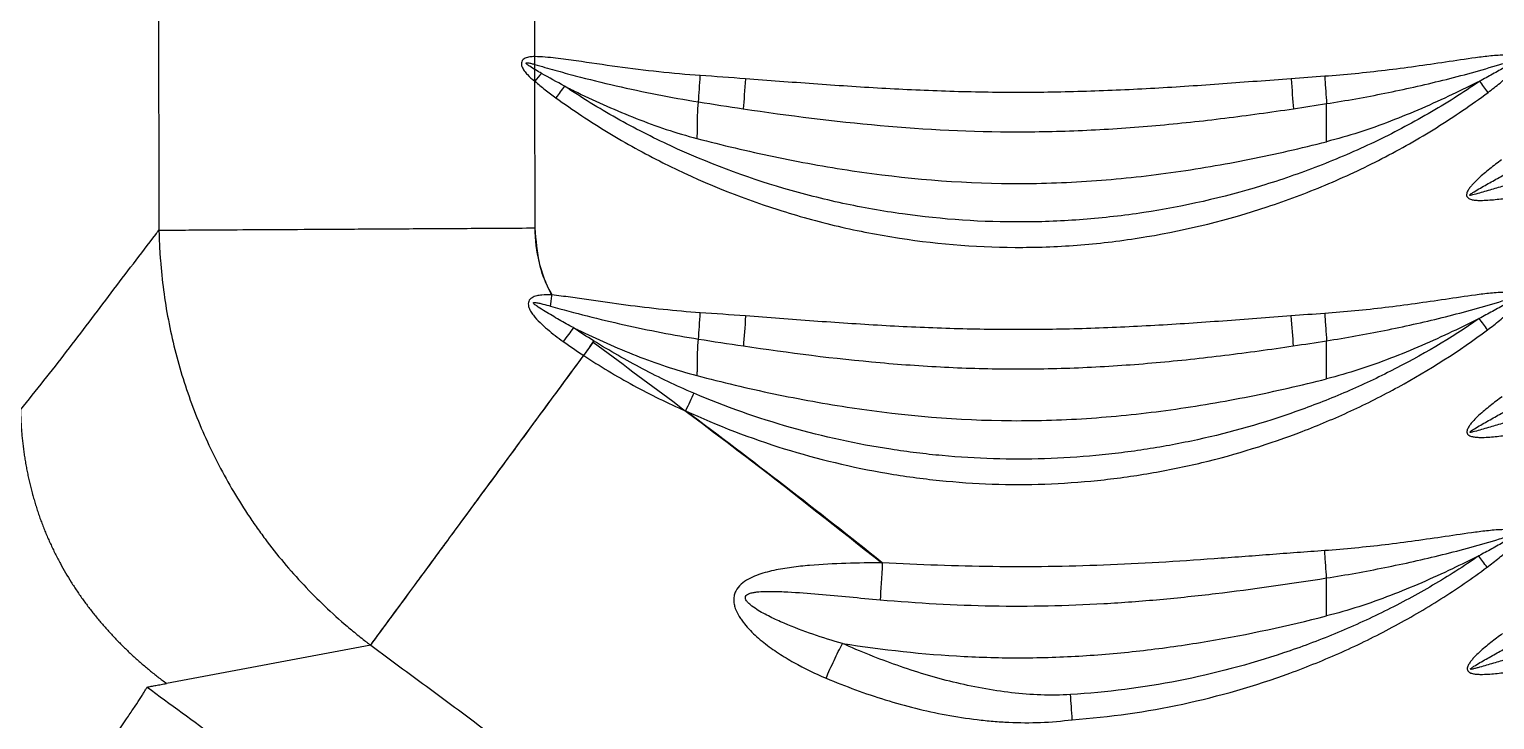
# Model space of a CAD drawing. Extents: x -2 to 78, y -19 to 124.
# Drawn here: x 20.94 to 28.67, y 32.85 to 36.49 of the extents above; entities that cross this region are included whole.
import ezdxf

# ---------------------------------------------------------------- set-up
doc = ezdxf.new("R2010")
doc.units = 0
doc.header["$MEASUREMENT"] = 0
doc.layers.add('1', color=4, linetype='Continuous')
doc.layers.add('GEOMETRY', color=2, linetype='Continuous', lineweight=25)

# ---------------------------------------------------------------- blocks, each defined once
blk = doc.blocks.new('2026 BEAM 220')
at = {"layer": 'GEOMETRY'}
for p, q in [((25.587, 36.3468), (25.5854, 37.4688)), ((23.6018, 36.7697), (23.6051, 35.432)), ((23.6018, 36.7697), (23.6051, 35.432)), ((25.5892, 35.4437), (25.5872, 36.2173)), ((24.7217, 33.2444), (23.645, 33.0428))]:
    blk.add_line(p, q, dxfattribs=at)
at = {"layer": 'GEOMETRY', "flags": 128}
for points in [[(26.6983, 36.2298), (26.6967, 36.2084), (26.6951, 36.1872), (26.6936, 36.1663), (26.692, 36.1459), (26.6905, 36.126), (26.6891, 36.107), (26.6877, 36.0888), (26.6864, 36.0717)], [(29.5759, 36.2301), (29.5775, 36.2088), (29.5791, 36.1875), (29.5807, 36.1666), (29.5822, 36.1462), (29.5837, 36.1263), (29.5852, 36.1073), (29.5865, 36.0891), (29.5878, 36.072)], [(25.6706, 35.0314), (25.6714, 35.0387), (25.6722, 35.046), (25.673, 35.0533), (25.6738, 35.0607), (25.6746, 35.0681), (25.6754, 35.0755), (25.6762, 35.0829), (25.677, 35.0904)], [(26.699, 34.9797), (26.6974, 34.9583), (26.6958, 34.9371), (26.6942, 34.9162), (26.6927, 34.8957), (26.6912, 34.8759), (26.6897, 34.8568), (26.6884, 34.8387), (26.6871, 34.8216)], [(29.5749, 34.9799), (29.5765, 34.9586), (29.5781, 34.9373), (29.5797, 34.9164), (29.5813, 34.896), (29.5828, 34.8761), (29.5842, 34.8571), (29.5856, 34.8389), (29.5869, 34.8218)], [(26.4253, 34.5725), (26.4202, 34.5615), (26.415, 34.5503), (26.4097, 34.5389), (26.4044, 34.5273), (26.3989, 34.5155), (26.3935, 34.5037), (26.388, 34.4918), (26.3825, 34.4799)], [(27.4199, 33.679), (27.4183, 33.651), (27.4168, 33.6234), (27.4153, 33.5965), (27.4138, 33.5707), (27.4124, 33.5462), (27.4112, 33.5233), (27.41, 33.5025), (27.4089, 33.4838)], [(28.4218, 32.8516), (28.4206, 32.869), (28.4194, 32.8864), (28.4182, 32.9035), (28.417, 32.9204), (28.4158, 32.937), (28.4147, 32.9532), (28.4136, 32.9688), (28.4126, 32.9839)]]:
    blk.add_lwpolyline(points, dxfattribs=at)
at = {"layer": 'GEOMETRY'}
for points, knots in [([(25.5892, 35.4437), (25.5891, 35.47), (25.5888, 35.5516), (25.5885, 35.7175), (25.588, 35.9705), (25.5874, 36.3105), (25.5867, 36.7374), (25.5859, 37.2515), (25.585, 37.8525), (25.584, 38.5405), (25.5828, 39.3156), (25.5816, 40.1777), (25.5803, 41.1268), (25.5788, 42.1629), (25.5778, 42.8827), (25.5773, 43.257)], [0, 0, 0, 0, 0.010099, 0.031336, 0.06371, 0.107221, 0.161869, 0.227655, 0.304578, 0.392639, 0.491836, 0.602171, 0.723644, 0.856253, 1, 1, 1, 1]), ([(25.587, 36.3468), (25.5784, 36.3468), (25.5698, 36.3464), (25.5527, 36.3439), (25.5441, 36.3419), (25.5324, 36.3361), (25.5288, 36.3338), (25.5225, 36.3278), (25.52, 36.3241), (25.517, 36.3159), (25.5166, 36.3115), (25.5172, 36.3028), (25.5182, 36.2986), (25.5226, 36.2863), (25.5269, 36.2789), (25.5369, 36.2648), (25.5426, 36.2582), (25.5603, 36.2394), (25.5735, 36.228), (25.5872, 36.2175)], [0, 0, 0, 0, 0.125, 0.125, 0.25, 0.25, 0.3125, 0.3125, 0.375, 0.375, 0.4375, 0.4375, 0.5, 0.5, 0.625, 0.625, 0.75, 0.75, 1, 1, 1, 1]), ([(26.46, 36.2469), (26.3139, 36.2567), (26.1683, 36.2733), (25.9507, 36.303), (25.8783, 36.3138), (25.7695, 36.3291), (25.7333, 36.3341), (25.6787, 36.3405), (25.6606, 36.3424), (25.6241, 36.3455), (25.6058, 36.3466), (25.5873, 36.3468)], [0, 0, 0, 0, 0.5, 0.5, 0.75, 0.75, 0.875, 0.875, 0.9375, 0.9375, 1, 1, 1, 1]), ([(30.6144, 36.1581), (30.6358, 36.1741), (30.657, 36.1904), (30.6879, 36.2159), (30.698, 36.2245), (30.718, 36.2423), (30.7277, 36.2515), (30.7464, 36.2705), (30.7554, 36.2804), (30.7672, 36.2967), (30.7708, 36.3023), (30.7751, 36.3113), (30.7763, 36.3145), (30.778, 36.321), (30.7785, 36.3244), (30.7778, 36.3312), (30.7767, 36.3345), (30.7728, 36.34), (30.7703, 36.3423), (30.7617, 36.3477), (30.7552, 36.3497), (30.7421, 36.3526), (30.7354, 36.3534), (30.722, 36.3545), (30.7153, 36.3547), (30.6952, 36.3549), (30.6818, 36.3543), (30.6551, 36.3526), (30.6417, 36.3514), (30.6018, 36.3474), (30.5753, 36.344), (30.4958, 36.3334), (30.4429, 36.3254), (30.3371, 36.3098), (30.2842, 36.302), (30.1782, 36.2873), (30.1252, 36.2804), (29.966, 36.2612), (29.8596, 36.2506), (29.7528, 36.2431)], [0, 0, 0, 0, 0.0625, 0.0625, 0.09375, 0.09375, 0.125, 0.125, 0.15625, 0.15625, 0.171875, 0.171875, 0.179688, 0.179688, 0.1875, 0.1875, 0.195313, 0.195313, 0.203125, 0.203125, 0.21875, 0.21875, 0.234375, 0.234375, 0.25, 0.25, 0.28125, 0.28125, 0.3125, 0.3125, 0.375, 0.375, 0.5, 0.5, 0.625, 0.625, 0.75, 0.75, 1, 1, 1, 1]), ([(29.7629, 36.0988), (29.8659, 36.1149), (29.9685, 36.1334), (30.1728, 36.1745), (30.2746, 36.1972), (30.4264, 36.2348), (30.4768, 36.2479), (30.5773, 36.2757), (30.6273, 36.2903), (30.6897, 36.309), (30.7022, 36.3128), (30.7209, 36.3184), (30.7272, 36.3203), (30.7397, 36.3239), (30.746, 36.3257), (30.7539, 36.3275), (30.7555, 36.3278), (30.7579, 36.3282), (30.7587, 36.3283), (30.7599, 36.3283), (30.7603, 36.3283), (30.7612, 36.3283), (30.7616, 36.3282), (30.7622, 36.3277), (30.7622, 36.3272), (30.7618, 36.3265), (30.7615, 36.3262), (30.7607, 36.3253), (30.7601, 36.3247), (30.7582, 36.3232), (30.7569, 36.3223), (30.7503, 36.3176), (30.7448, 36.3143), (30.7282, 36.3044), (30.717, 36.298), (30.6834, 36.279), (30.6609, 36.2665), (30.6157, 36.2417), (30.5931, 36.2294), (30.5704, 36.2171)], [0, 0, 0, 0, 0.25, 0.25, 0.5, 0.5, 0.625, 0.625, 0.75, 0.75, 0.78125, 0.78125, 0.796875, 0.796875, 0.8125, 0.8125, 0.816406, 0.816406, 0.818359, 0.818359, 0.819336, 0.819336, 0.820313, 0.820313, 0.821289, 0.821289, 0.822266, 0.822266, 0.824219, 0.824219, 0.828125, 0.828125, 0.84375, 0.84375, 0.875, 0.875, 0.9375, 0.9375, 1, 1, 1, 1]), ([(25.623, 36.2583), (25.6124, 36.2643), (25.6019, 36.2704), (25.5809, 36.2829), (25.5705, 36.2892), (25.5553, 36.2994), (25.5503, 36.3029), (25.5445, 36.308), (25.5434, 36.309), (25.542, 36.3108), (25.5415, 36.3114), (25.5411, 36.3125), (25.541, 36.3129), (25.5413, 36.3137), (25.5415, 36.314), (25.5426, 36.3146), (25.5434, 36.3147), (25.5449, 36.3148), (25.5457, 36.3148), (25.548, 36.3147), (25.5495, 36.3145), (25.5572, 36.3133), (25.5632, 36.3119), (25.5752, 36.3088), (25.5811, 36.3072), (25.5871, 36.3055)], [0, 0, 0, 0, 0.25, 0.25, 0.5, 0.5, 0.625, 0.625, 0.65625, 0.65625, 0.671875, 0.671875, 0.679687, 0.679687, 0.6875, 0.6875, 0.703125, 0.703125, 0.71875, 0.71875, 0.75, 0.75, 0.875, 0.875, 1, 1, 1, 1]), ([(25.5871, 36.3055), (25.6226, 36.2952), (25.658, 36.2849), (25.7292, 36.2651), (25.7649, 36.2554), (25.872, 36.2273), (25.9438, 36.2097), (26.1599, 36.1601), (26.3049, 36.1314), (26.4507, 36.1081)], [0, 0, 0, 0, 0.125, 0.125, 0.25, 0.25, 0.5, 0.5, 1, 1, 1, 1]), ([(26.4507, 36.1081), (26.4521, 36.1285), (26.4536, 36.1509), (26.4567, 36.1979), (26.4583, 36.2224), (26.46, 36.247)], [0, 0, 0, 0, 0.5, 0.5, 1, 1, 1, 1]), ([(25.5876, 36.2172), (25.6053, 36.2016), (25.6236, 36.1867), (25.6607, 36.1576), (25.6796, 36.1435), (25.6987, 36.1296)], [0, 0, 0, 0, 0.5, 0.5, 1, 1, 1, 1]), ([(25.744, 36.1911), (25.7671, 36.1796), (25.8914, 36.1188), (26.1203, 36.0157), (26.3336, 35.9437), (26.4422, 35.9153)], [0.442599, 0.442599, 0.442599, 0.442599, 0.5, 0.75, 1, 1, 1, 1]), ([(30.5705, 36.2171), (30.4822, 36.1561), (30.3915, 36.0989), (30.2062, 35.9921), (30.1115, 35.9424), (29.9666, 35.8733), (29.9177, 35.8511), (29.8193, 35.8087), (29.7699, 35.7885), (29.6209, 35.7308), (29.5205, 35.6962), (29.2162, 35.6035), (29.0094, 35.5566), (28.7458, 35.5167), (28.6928, 35.5097), (28.5864, 35.4975), (28.533, 35.4924), (28.3734, 35.48), (28.2671, 35.4756), (27.9488, 35.4739), (27.7374, 35.488), (27.474, 35.5248), (27.4213, 35.5332), (27.3162, 35.5518), (27.2635, 35.5621), (27.1065, 35.5959), (27.0031, 35.6222), (26.6967, 35.712), (26.4977, 35.7865), (26.2557, 35.8987), (26.2076, 35.9221), (26.1122, 35.9708), (26.0649, 35.9962), (25.9248, 36.0748), (25.8335, 36.1309), (25.7445, 36.1908)], [0, 0, 0, 0, 0.0625, 0.0625, 0.125, 0.125, 0.15625, 0.15625, 0.1875, 0.1875, 0.25, 0.25, 0.375, 0.375, 0.40625, 0.40625, 0.4375, 0.4375, 0.5, 0.5, 0.625, 0.625, 0.65625, 0.65625, 0.6875, 0.6875, 0.75, 0.75, 0.875, 0.875, 0.90625, 0.90625, 0.9375, 0.9375, 1, 1, 1, 1]), ([(29.5759, 36.2301), (29.456, 36.2211), (29.3362, 36.2117), (29.0964, 36.1943), (28.9765, 36.1862), (28.7366, 36.1726), (28.6165, 36.1671), (28.3762, 36.1596), (28.2561, 36.1576), (28.016, 36.1576), (27.896, 36.1596), (27.6563, 36.167), (27.5364, 36.1725), (27.2969, 36.1861), (27.1771, 36.1942), (26.9377, 36.2115), (26.818, 36.2208), (26.6983, 36.2298)], [0, 0, 0, 0, 0.125, 0.125, 0.25, 0.25, 0.375, 0.375, 0.5, 0.5, 0.625, 0.625, 0.75, 0.75, 0.875, 0.875, 1, 1, 1, 1]), ([(29.7528, 36.2431), (29.7546, 36.2175), (29.7564, 36.1918), (29.7598, 36.143), (29.7615, 36.1198), (29.7629, 36.0989)], [0, 0, 0, 0, 0.5, 0.5, 1, 1, 1, 1]), ([(30.5705, 36.217), (30.5225, 36.1933), (30.368, 36.1181), (30.1023, 36.001), (29.8773, 35.9272), (29.7629, 35.8982)], [0.3869638, 0.3869638, 0.3869638, 0.3869638, 0.5, 0.75, 1, 1, 1, 1]), ([(25.6987, 36.1297), (25.788, 36.0649), (25.8798, 36.004), (26.0211, 35.9184), (26.0689, 35.8907), (26.1654, 35.8374), (26.214, 35.8119), (26.4591, 35.689), (26.6614, 35.6068), (26.9739, 35.507), (27.0796, 35.4777), (27.2405, 35.4399), (27.2944, 35.4283), (27.4021, 35.4074), (27.4561, 35.398), (27.726, 35.3564), (27.9429, 35.3401), (28.2695, 35.3419), (28.3786, 35.347), (28.5426, 35.3611), (28.5974, 35.3669), (28.7068, 35.3808), (28.7611, 35.3887), (29.0315, 35.4338), (29.2429, 35.4863), (29.553, 35.589), (29.6552, 35.6273), (29.8067, 35.6909), (29.8568, 35.7131), (29.9566, 35.7597), (30.0062, 35.784), (30.1529, 35.8598), (30.2485, 35.9141), (30.435, 36.0302), (30.5259, 36.0921), (30.6144, 36.1581)], [0, 0, 0, 0, 0.0625, 0.0625, 0.09375, 0.09375, 0.125, 0.125, 0.25, 0.25, 0.3125, 0.3125, 0.34375, 0.34375, 0.375, 0.375, 0.5, 0.5, 0.5625, 0.5625, 0.59375, 0.59375, 0.625, 0.625, 0.75, 0.75, 0.8125, 0.8125, 0.84375, 0.84375, 0.875, 0.875, 0.9375, 0.9375, 1, 1, 1, 1]), ([(26.4422, 35.9153), (26.4432, 35.9212), (26.4443, 35.9335), (26.4452, 35.959), (26.4452, 35.9917), (26.4455, 36.031), (26.4468, 36.0689), (26.4487, 36.094), (26.4504, 36.1065), (26.4507, 36.1081)], [0, 0, 0, 0, 0.0625, 0.125, 0.25, 0.375, 0.5, 0.625, 0.643332, 0.643332, 0.643332, 0.643332]), ([(29.7629, 35.8982), (29.7629, 35.9213), (29.7629, 35.9587), (29.7628, 36.0088), (29.7629, 36.0454), (29.763, 36.0754), (29.763, 36.0926), (29.7629, 36.0989)], [0, 0, 0, 0, 0.25, 0.375, 0.5, 0.625, 0.7021323, 0.7021323, 0.7021323, 0.7021323]), ([(26.6864, 36.0717), (26.9266, 36.036), (27.167, 36.0053), (27.6493, 35.9626), (27.8912, 35.9505), (28.2553, 35.9504), (28.3769, 35.9533), (28.6205, 35.9647), (28.742, 35.9731), (28.9844, 35.9946), (29.1054, 36.0076), (29.3469, 36.0374), (29.4675, 36.0541), (29.5878, 36.072)], [0, 0, 0, 0, 0.25, 0.25, 0.5, 0.5, 0.625, 0.625, 0.75, 0.75, 0.875, 0.875, 1, 1, 1, 1]), ([(26.4422, 35.9153), (26.5759, 35.8804), (26.7108, 35.8483), (26.9154, 35.8055), (26.9839, 35.7921), (27.1217, 35.7673), (27.1911, 35.7558), (27.5385, 35.704), (27.8188, 35.6798), (28.1711, 35.6774), (28.2416, 35.6783), (28.3822, 35.6829), (28.4524, 35.6866), (28.6627, 35.7013), (28.8025, 35.7161), (29.0112, 35.745), (29.0807, 35.7558), (29.2191, 35.7793), (29.2879, 35.7921), (29.4932, 35.8331), (29.6287, 35.8642), (29.7629, 35.8982)], [0, 0, 0, 0, 0.125, 0.125, 0.1875, 0.1875, 0.25, 0.25, 0.5, 0.5, 0.5625, 0.5625, 0.625, 0.625, 0.75, 0.75, 0.8125, 0.8125, 0.875, 0.875, 1, 1, 1, 1]), ([(30.6854, 35.8023), (30.6644, 35.787), (30.6436, 35.7713), (30.6029, 35.7388), (30.5829, 35.7221), (30.5542, 35.6956), (30.5449, 35.6865), (30.5316, 35.6722), (30.5273, 35.6673), (30.5191, 35.6572), (30.5151, 35.6519), (30.5081, 35.6409), (30.505, 35.6351), (30.502, 35.6258), (30.5013, 35.6225), (30.5011, 35.616), (30.5016, 35.6127), (30.5043, 35.6067), (30.5064, 35.6041), (30.5114, 35.5999), (30.5143, 35.5982), (30.5233, 35.5942), (30.5296, 35.5927), (30.5424, 35.5904), (30.5489, 35.5898), (30.5618, 35.589), (30.5683, 35.5888), (30.5876, 35.5888), (30.6005, 35.5894), (30.6392, 35.592), (30.6649, 35.5947), (30.7419, 35.604), (30.7931, 35.6115), (30.8954, 35.6264), (30.9466, 35.634), (31.049, 35.6484), (31.1002, 35.6552), (31.2541, 35.6741), (31.3569, 35.6844), (31.4601, 35.6914)], [0, 0, 0, 0, 0.0625, 0.0625, 0.125, 0.125, 0.15625, 0.15625, 0.171875, 0.171875, 0.1875, 0.1875, 0.203125, 0.203125, 0.210937, 0.210937, 0.21875, 0.21875, 0.226562, 0.226562, 0.234375, 0.234375, 0.25, 0.25, 0.265625, 0.265625, 0.28125, 0.28125, 0.3125, 0.3125, 0.375, 0.375, 0.5, 0.5, 0.625, 0.625, 0.75, 0.75, 1, 1, 1, 1]), ([(31.4507, 35.8308), (31.3515, 35.8149), (31.2525, 35.7964), (31.0556, 35.7552), (30.9575, 35.7326), (30.8112, 35.6955), (30.7625, 35.6826), (30.6898, 35.6624), (30.6655, 35.6556), (30.6172, 35.6416), (30.5931, 35.6345), (30.5568, 35.624), (30.5448, 35.6204), (30.5295, 35.6168), (30.5264, 35.6161), (30.5217, 35.6154), (30.5201, 35.6151), (30.5182, 35.6154), (30.5178, 35.6155), (30.5171, 35.6159), (30.5171, 35.6164), (30.5174, 35.6175), (30.518, 35.6181), (30.5208, 35.621), (30.5234, 35.6227), (30.5285, 35.6263), (30.5311, 35.628), (30.5443, 35.6365), (30.5551, 35.6429), (30.5768, 35.6555), (30.5877, 35.6617), (30.6204, 35.6803), (30.6423, 35.6926), (30.6861, 35.717), (30.708, 35.7291), (30.7301, 35.7412)], [0, 0, 0, 0, 0.25, 0.25, 0.5, 0.5, 0.625, 0.625, 0.6875, 0.6875, 0.75, 0.75, 0.78125, 0.78125, 0.789062, 0.789062, 0.792969, 0.792969, 0.793945, 0.793945, 0.794922, 0.794922, 0.796875, 0.796875, 0.804687, 0.804687, 0.8125, 0.8125, 0.84375, 0.84375, 0.875, 0.875, 0.9375, 0.9375, 1, 1, 1, 1]), ([(22.8749, 34.4844), (22.9587, 34.5873), (23.1197, 34.7929), (23.3533, 35.1012), (23.5149, 35.3142), (23.5994, 35.4245), (23.6051, 35.432)], [0, 0, 0, 0, 0.25, 0.5, 0.75, 0.7682777, 0.7682777, 0.7682777, 0.7682777]), ([(23.6051, 35.432), (23.6202, 35.4321), (23.6461, 35.4322), (23.7186, 35.4327), (23.7653, 35.4329), (23.878, 35.4336), (23.9439, 35.434), (24.093, 35.4349), (24.1761, 35.4353), (24.3568, 35.4364), (24.4543, 35.437), (24.6607, 35.4382), (24.7695, 35.4388), (24.9948, 35.4402), (25.1113, 35.4409), (25.3483, 35.4423), (25.4687, 35.443), (25.5892, 35.4437)], [0, 0, 0, 0, 0.125, 0.125, 0.25, 0.25, 0.375, 0.375, 0.5, 0.5, 0.625, 0.625, 0.75, 0.75, 0.875, 0.875, 1, 1, 1, 1]), ([(23.6051, 35.432), (23.6202, 35.4321), (23.6461, 35.4322), (23.7186, 35.4327), (23.7653, 35.4329), (23.878, 35.4336), (23.9439, 35.434), (24.093, 35.4349), (24.1761, 35.4353), (24.3568, 35.4364), (24.4543, 35.437), (24.6607, 35.4382), (24.7695, 35.4388), (24.9948, 35.4402), (25.1113, 35.4409), (25.3483, 35.4423), (25.4687, 35.443), (25.5892, 35.4437)], [0, 0, 0, 0, 0.125, 0.125, 0.25, 0.25, 0.375, 0.375, 0.5, 0.5, 0.625, 0.625, 0.75, 0.75, 0.875, 0.875, 1, 1, 1, 1]), ([(23.6051, 35.432), (23.6052, 35.4254), (23.6054, 35.4187), (23.6057, 35.4054), (23.6063, 35.3855), (23.6082, 35.3391), (23.6107, 35.2994), (23.6167, 35.2202), (23.6222, 35.1676), (23.6431, 35.0104), (23.6631, 34.9063), (23.702, 34.7514), (23.7166, 34.6999), (23.7483, 34.5986), (23.7656, 34.5485), (23.8214, 34.4003), (23.8641, 34.3039), (23.9602, 34.116), (24.0136, 34.0245), (24.0873, 33.9133), (24.1024, 33.8912), (24.1331, 33.8476), (24.1488, 33.826), (24.1965, 33.7622), (24.2294, 33.7207), (24.3312, 33.5993), (24.4034, 33.5225), (24.5179, 33.4135), (24.5572, 33.3782), (24.6177, 33.3269), (24.6381, 33.31), (24.6691, 33.2851), (24.6847, 33.2728), (24.7005, 33.2606), (24.7111, 33.2525), (24.7164, 33.2484), (24.7217, 33.2444)], [0, 0, 0, 0, 0.007813, 0.007813, 0.015625, 0.03125, 0.0625, 0.0625, 0.125, 0.125, 0.25, 0.25, 0.3125, 0.3125, 0.375, 0.375, 0.5, 0.5, 0.625, 0.625, 0.65625, 0.65625, 0.6875, 0.6875, 0.75, 0.75, 0.875, 0.875, 0.9375, 0.9375, 0.96875, 0.96875, 0.984375, 0.992188, 0.992188, 1, 1, 1, 1]), ([(23.6051, 35.432), (23.6052, 35.4254), (23.6054, 35.4187), (23.6057, 35.4054), (23.6063, 35.3855), (23.6082, 35.3391), (23.6107, 35.2994), (23.6167, 35.2202), (23.6222, 35.1676), (23.6431, 35.0104), (23.6631, 34.9063), (23.702, 34.7514), (23.7166, 34.6999), (23.7483, 34.5986), (23.7656, 34.5485), (23.8214, 34.4003), (23.8641, 34.3039), (23.9602, 34.116), (24.0136, 34.0245), (24.0873, 33.9133), (24.1024, 33.8912), (24.1331, 33.8476), (24.1488, 33.826), (24.1965, 33.7622), (24.2294, 33.7207), (24.3312, 33.5993), (24.4034, 33.5225), (24.5179, 33.4135), (24.5572, 33.3782), (24.6177, 33.3269), (24.6381, 33.31), (24.6691, 33.2851), (24.6847, 33.2728), (24.7005, 33.2606), (24.7111, 33.2525), (24.7164, 33.2484), (24.7217, 33.2444)], [0, 0, 0, 0, 0.007813, 0.007813, 0.015625, 0.03125, 0.0625, 0.0625, 0.125, 0.125, 0.25, 0.25, 0.3125, 0.3125, 0.375, 0.375, 0.5, 0.5, 0.625, 0.625, 0.65625, 0.65625, 0.6875, 0.6875, 0.75, 0.75, 0.875, 0.875, 0.9375, 0.9375, 0.96875, 0.96875, 0.984375, 0.992188, 0.992188, 1, 1, 1, 1]), ([(25.677, 35.0904), (25.6626, 35.1173), (25.6499, 35.1449), (25.6335, 35.1876), (25.6285, 35.2021), (25.6193, 35.2313), (25.6151, 35.2462), (25.5967, 35.3211), (25.5895, 35.382), (25.5892, 35.4437)], [0, 0, 0, 0, 0.25, 0.25, 0.375, 0.375, 0.5, 0.5, 1, 1, 1, 1]), ([(25.6791, 35.0916), (25.6716, 35.1041), (25.6423, 35.1537), (25.6029, 35.2713), (25.5943, 35.379), (25.5892, 35.4437)], [0, 0, 0, 0, 0.11912, 0.470519, 1, 1, 1, 1]), ([(25.677, 35.0904), (25.6592, 35.0912), (25.6415, 35.0913), (25.615, 35.0888), (25.6061, 35.0875), (25.5932, 35.0844), (25.5889, 35.0831), (25.5806, 35.08), (25.5765, 35.0782), (25.5688, 35.0736), (25.5652, 35.0708), (25.5592, 35.0644), (25.5567, 35.0605), (25.5535, 35.0522), (25.5527, 35.0477), (25.5527, 35.0388), (25.5534, 35.0343), (25.5567, 35.0214), (25.5605, 35.0133), (25.5693, 34.9979), (25.5743, 34.9907), (25.5903, 34.9699), (25.6023, 34.957), (25.6275, 34.9324), (25.6406, 34.9206), (25.6809, 34.8866), (25.7089, 34.8655), (25.7376, 34.845)], [0, 0, 0, 0, 0.125, 0.125, 0.1875, 0.1875, 0.21875, 0.21875, 0.25, 0.25, 0.28125, 0.28125, 0.3125, 0.3125, 0.34375, 0.34375, 0.375, 0.375, 0.4375, 0.4375, 0.5, 0.5, 0.625, 0.625, 0.75, 0.75, 1, 1, 1, 1]), ([(26.46, 34.9968), (26.3288, 35.0056), (26.198, 35.0198), (26.0025, 35.0456), (25.9375, 35.0549), (25.8399, 35.069), (25.8074, 35.0737), (25.7422, 35.0826), (25.7096, 35.0869), (25.677, 35.0904)], [0, 0, 0, 0, 0.5, 0.5, 0.75, 0.75, 0.875, 0.875, 1, 1, 1, 1]), ([(30.6121, 34.9068), (30.6336, 34.9228), (30.6547, 34.9392), (30.6857, 34.9647), (30.6959, 34.9733), (30.7159, 34.9912), (30.7257, 35.0003), (30.7444, 35.0194), (30.7535, 35.0293), (30.7653, 35.0456), (30.769, 35.0512), (30.7733, 35.0603), (30.7746, 35.0634), (30.7763, 35.07), (30.7768, 35.0734), (30.7762, 35.0801), (30.7752, 35.0834), (30.7714, 35.0891), (30.7688, 35.0914), (30.7604, 35.0969), (30.7539, 35.0989), (30.7408, 35.1018), (30.7341, 35.1027), (30.7208, 35.1038), (30.7141, 35.104), (30.694, 35.1042), (30.6806, 35.1037), (30.6539, 35.102), (30.6406, 35.1008), (30.6007, 35.0968), (30.5742, 35.0935), (30.4948, 35.0829), (30.442, 35.075), (30.3363, 35.0594), (30.2835, 35.0517), (30.1777, 35.037), (30.1247, 35.0301), (29.9657, 35.011), (29.8594, 35.0005), (29.7528, 34.993)], [0, 0, 0, 0, 0.0625, 0.0625, 0.09375, 0.09375, 0.125, 0.125, 0.15625, 0.15625, 0.171875, 0.171875, 0.179687, 0.179687, 0.1875, 0.1875, 0.195312, 0.195312, 0.203125, 0.203125, 0.21875, 0.21875, 0.234375, 0.234375, 0.25, 0.25, 0.28125, 0.28125, 0.3125, 0.3125, 0.375, 0.375, 0.5, 0.5, 0.625, 0.625, 0.75, 0.75, 1, 1, 1, 1]), ([(25.7911, 34.918), (25.7659, 34.9318), (25.7409, 34.9458), (25.691, 34.9742), (25.6662, 34.9886), (25.6294, 35.0109), (25.6172, 35.0184), (25.5993, 35.0304), (25.5934, 35.0345), (25.5865, 35.0402), (25.5851, 35.0413), (25.5825, 35.0438), (25.5812, 35.0451), (25.5799, 35.0475), (25.5796, 35.0485), (25.5804, 35.0501), (25.5814, 35.0504), (25.584, 35.051), (25.5858, 35.0509), (25.5912, 35.0506), (25.5947, 35.0501), (25.6017, 35.0489), (25.6052, 35.0482), (25.6156, 35.0459), (25.6225, 35.0443), (25.6432, 35.0391), (25.657, 35.0353), (25.6706, 35.0314)], [0, 0, 0, 0, 0.25, 0.25, 0.5, 0.5, 0.625, 0.625, 0.6875, 0.6875, 0.703125, 0.703125, 0.71875, 0.71875, 0.726563, 0.726563, 0.734375, 0.734375, 0.75, 0.75, 0.78125, 0.78125, 0.8125, 0.8125, 0.875, 0.875, 1, 1, 1, 1]), ([(25.6706, 35.0314), (25.7989, 34.9951), (25.9282, 34.9625), (26.1883, 34.9045), (26.3192, 34.879), (26.4507, 34.858)], [0, 0, 0, 0, 0.5, 0.5, 1, 1, 1, 1]), ([(29.7629, 34.8488), (29.8652, 34.8648), (29.967, 34.883), (30.17, 34.9238), (30.2711, 34.9463), (30.4219, 34.9835), (30.472, 34.9965), (30.5718, 35.024), (30.6215, 35.0384), (30.6835, 35.057), (30.6959, 35.0607), (30.7207, 35.0682), (30.7331, 35.072), (30.7487, 35.076), (30.7519, 35.0767), (30.7558, 35.0774), (30.7566, 35.0775), (30.7583, 35.0776), (30.7591, 35.0777), (30.7601, 35.0773), (30.7603, 35.0772), (30.7605, 35.0769), (30.7605, 35.0766), (30.7603, 35.076), (30.7601, 35.0757), (30.7593, 35.0747), (30.7587, 35.0742), (30.7555, 35.0715), (30.7527, 35.0697), (30.7472, 35.0661), (30.7444, 35.0643), (30.7302, 35.0557), (30.7187, 35.0491), (30.6842, 35.0296), (30.661, 35.0167), (30.6146, 34.9912), (30.5913, 34.9785), (30.5681, 34.9659)], [0, 0, 0, 0, 0.25, 0.25, 0.5, 0.5, 0.625, 0.625, 0.75, 0.75, 0.78125, 0.78125, 0.8125, 0.8125, 0.820312, 0.820312, 0.822266, 0.822266, 0.824219, 0.824219, 0.824707, 0.824707, 0.825195, 0.825195, 0.826172, 0.826172, 0.828125, 0.828125, 0.835937, 0.835937, 0.84375, 0.84375, 0.875, 0.875, 0.9375, 0.9375, 1, 1, 1, 1]), ([(30.5681, 34.9659), (30.4183, 34.8625), (30.2621, 34.7704), (30.0594, 34.668), (30.0184, 34.6481), (29.9361, 34.6098), (29.8948, 34.5914), (29.77, 34.5382), (29.686, 34.5055), (29.4317, 34.4155), (29.2588, 34.3662), (28.9949, 34.3083), (28.9061, 34.2916), (28.7717, 34.2707), (28.7266, 34.2644), (28.6365, 34.2532), (28.5915, 34.2483), (28.3662, 34.2273), (28.186, 34.2217), (27.9156, 34.2298), (27.8255, 34.2353), (27.6903, 34.2476), (27.6452, 34.2525), (27.5551, 34.2635), (27.51, 34.2698), (27.286, 34.3043), (27.1097, 34.3428), (26.763, 34.4413), (26.5926, 34.5012), (26.4253, 34.5725)], [0, 0, 0, 0, 0.125, 0.125, 0.15625, 0.15625, 0.1875, 0.1875, 0.25, 0.25, 0.375, 0.375, 0.4375, 0.4375, 0.46875, 0.46875, 0.5, 0.5, 0.625, 0.625, 0.6875, 0.6875, 0.71875, 0.71875, 0.75, 0.75, 0.875, 0.875, 1, 1, 1, 1]), ([(26.4507, 34.858), (26.4521, 34.8784), (26.4536, 34.9008), (26.4567, 34.9478), (26.4583, 34.9723), (26.46, 34.9969)], [0, 0, 0, 0, 0.5, 0.5, 1, 1, 1, 1]), ([(29.5749, 34.9799), (29.4552, 34.9709), (29.3355, 34.9616), (29.0961, 34.9442), (28.9763, 34.9361), (28.7366, 34.9225), (28.6167, 34.917), (28.3767, 34.9095), (28.2566, 34.9075), (28.0165, 34.9075), (27.8965, 34.9095), (27.6566, 34.917), (27.5368, 34.9224), (27.2973, 34.936), (27.1776, 34.944), (26.9382, 34.9614), (26.8186, 34.9707), (26.699, 34.9797)], [0, 0, 0, 0, 0.125, 0.125, 0.25, 0.25, 0.375, 0.375, 0.5, 0.5, 0.625, 0.625, 0.75, 0.75, 0.875, 0.875, 1, 1, 1, 1]), ([(29.7528, 34.993), (29.7546, 34.9674), (29.7564, 34.9417), (29.7598, 34.8929), (29.7615, 34.8697), (29.7629, 34.8488)], [0, 0, 0, 0, 0.5, 0.5, 1, 1, 1, 1]), ([(30.5681, 34.9659), (30.5209, 34.9425), (30.3672, 34.8677), (30.1023, 34.751), (29.8773, 34.6772), (29.7629, 34.6482)], [0.3888405, 0.3888405, 0.3888405, 0.3888405, 0.5, 0.75, 1, 1, 1, 1]), ([(25.7914, 34.9178), (25.7988, 34.9142), (25.9074, 34.8615), (26.1203, 34.7657), (26.3336, 34.6937), (26.4422, 34.6653)], [0.4816998, 0.4816998, 0.4816998, 0.4816998, 0.5, 0.75, 1, 1, 1, 1]), ([(26.3825, 34.4799), (26.5524, 34.4014), (26.7259, 34.3349), (27.0798, 34.2252), (27.2602, 34.1819), (27.4901, 34.1427), (27.5364, 34.1356), (27.629, 34.123), (27.6753, 34.1175), (27.8142, 34.1033), (27.9068, 34.0969), (28.1845, 34.0874), (28.3697, 34.0939), (28.601, 34.1176), (28.6473, 34.1232), (28.7398, 34.1358), (28.7861, 34.1429), (28.9241, 34.1665), (29.0151, 34.1852), (29.2854, 34.25), (29.4617, 34.3047), (29.7206, 34.4041), (29.806, 34.4401), (29.9326, 34.4986), (29.9746, 34.5188), (30.058, 34.5608), (30.0995, 34.5826), (30.3045, 34.6946), (30.4619, 34.795), (30.6121, 34.9068)], [0, 0, 0, 0, 0.125, 0.125, 0.25, 0.25, 0.28125, 0.28125, 0.3125, 0.3125, 0.375, 0.375, 0.5, 0.5, 0.53125, 0.53125, 0.5625, 0.5625, 0.625, 0.625, 0.75, 0.75, 0.8125, 0.8125, 0.84375, 0.84375, 0.875, 0.875, 1, 1, 1, 1]), ([(26.4422, 34.6653), (26.4432, 34.6712), (26.4443, 34.6835), (26.4452, 34.709), (26.4452, 34.7417), (26.4455, 34.781), (26.4468, 34.8189), (26.4487, 34.844), (26.4504, 34.8565), (26.4507, 34.858)], [0, 0, 0, 0, 0.0625, 0.125, 0.25, 0.375, 0.5, 0.625, 0.6431643, 0.6431643, 0.6431643, 0.6431643]), ([(24.7217, 33.2444), (24.7315, 33.2578), (24.7476, 33.2797), (24.7919, 33.3399), (24.82, 33.3781), (24.8875, 33.4698), (24.9268, 33.5232), (25.0153, 33.6434), (25.0644, 33.7103), (25.1711, 33.8552), (25.2286, 33.9334), (25.3501, 34.0985), (25.4141, 34.1854), (25.5465, 34.3653), (25.6149, 34.4583), (25.754, 34.6474), (25.8247, 34.7434), (25.8954, 34.8395)], [0, 0, 0, 0, 0.125, 0.125, 0.25, 0.25, 0.375, 0.375, 0.5, 0.5, 0.625, 0.625, 0.75, 0.75, 0.875, 0.875, 1, 1, 1, 1]), ([(27.4176, 33.676), (27.1895, 33.8563), (26.6883, 34.2522), (26.175, 34.6324), (25.8954, 34.8395)], [0, 0, 0, 0, 0.455226, 1, 1, 1, 1]), ([(26.4253, 34.5725), (26.3336, 34.6116), (26.2439, 34.6545), (26.068, 34.7468), (25.9817, 34.7963), (25.897, 34.8488)], [0, 0, 0, 0, 0.5, 0.5, 1, 1, 1, 1]), ([(26.6871, 34.8216), (26.927, 34.7859), (27.1673, 34.7552), (27.5293, 34.7232), (27.6502, 34.7148), (27.8926, 34.7034), (28.0141, 34.7004), (28.2574, 34.7004), (28.379, 34.7034), (28.6219, 34.7148), (28.7431, 34.7232), (28.9849, 34.7446), (29.1056, 34.7576), (29.3465, 34.7873), (29.4668, 34.804), (29.5869, 34.8218)], [0, 0, 0, 0, 0.25, 0.25, 0.375, 0.375, 0.5, 0.5, 0.625, 0.625, 0.75, 0.75, 0.875, 0.875, 1, 1, 1, 1]), ([(29.7629, 34.6482), (29.7629, 34.6713), (29.7629, 34.7087), (29.7628, 34.7588), (29.7629, 34.7954), (29.763, 34.8254), (29.763, 34.8425), (29.7629, 34.8488)], [0, 0, 0, 0, 0.25, 0.375, 0.5, 0.625, 0.7018522, 0.7018522, 0.7018522, 0.7018522]), ([(24.7217, 33.2444), (24.7312, 33.2574), (24.7467, 33.2784), (24.7889, 33.3359), (24.8158, 33.3723), (24.8799, 33.4595), (24.9173, 33.5103), (25.0014, 33.6246), (25.0482, 33.6882), (25.1498, 33.8263), (25.2046, 33.9008), (25.3206, 34.0584), (25.3818, 34.1415), (25.5087, 34.314), (25.5744, 34.4033), (25.7084, 34.5854), (25.7767, 34.6781), (25.8452, 34.7713)], [0, 0, 0, 0, 0.125, 0.125, 0.25, 0.25, 0.375, 0.375, 0.5, 0.5, 0.625, 0.625, 0.75, 0.75, 0.875, 0.875, 1, 1, 1, 1]), ([(25.8452, 34.7713), (25.9306, 34.715), (26.0179, 34.6624), (26.1968, 34.565), (26.2884, 34.5202), (26.3825, 34.4799)], [0, 0, 0, 0, 0.5, 0.5, 1, 1, 1, 1]), ([(26.4422, 34.6653), (26.5759, 34.6304), (26.7108, 34.5983), (26.9154, 34.5555), (26.9839, 34.5421), (27.1217, 34.5173), (27.1911, 34.5058), (27.5385, 34.454), (27.8188, 34.4298), (28.1711, 34.4274), (28.2416, 34.4283), (28.3822, 34.4329), (28.4524, 34.4366), (28.6627, 34.4513), (28.8025, 34.4661), (29.0112, 34.495), (29.0807, 34.5058), (29.2191, 34.5293), (29.2879, 34.5421), (29.4932, 34.5831), (29.6287, 34.6142), (29.7629, 34.6482)], [0, 0, 0, 0, 0.125, 0.125, 0.1875, 0.1875, 0.25, 0.25, 0.5, 0.5, 0.5625, 0.5625, 0.625, 0.625, 0.75, 0.75, 0.8125, 0.8125, 0.875, 0.875, 1, 1, 1, 1]), ([(30.688, 34.5537), (30.667, 34.5384), (30.6462, 34.5227), (30.6055, 34.4903), (30.5855, 34.4737), (30.5568, 34.4472), (30.5474, 34.4381), (30.5341, 34.4239), (30.5298, 34.419), (30.5215, 34.4089), (30.5176, 34.4037), (30.5105, 34.3928), (30.5073, 34.387), (30.504, 34.3777), (30.5032, 34.3745), (30.5028, 34.368), (30.5031, 34.3647), (30.5054, 34.3585), (30.5073, 34.3558), (30.5122, 34.3513), (30.515, 34.3496), (30.5239, 34.3453), (30.5301, 34.3437), (30.5429, 34.3414), (30.5494, 34.3407), (30.5623, 34.3398), (30.5688, 34.3396), (30.5881, 34.3395), (30.601, 34.3401), (30.6397, 34.3426), (30.6654, 34.3453), (30.7424, 34.3545), (30.7935, 34.3619), (30.8958, 34.3768), (30.9469, 34.3843), (31.0492, 34.3987), (31.1004, 34.4055), (31.2542, 34.4243), (31.357, 34.4346), (31.4601, 34.4416)], [0, 0, 0, 0, 0.0625, 0.0625, 0.125, 0.125, 0.15625, 0.15625, 0.171875, 0.171875, 0.1875, 0.1875, 0.203125, 0.203125, 0.210938, 0.210938, 0.21875, 0.21875, 0.226563, 0.226563, 0.234375, 0.234375, 0.25, 0.25, 0.265625, 0.265625, 0.28125, 0.28125, 0.3125, 0.3125, 0.375, 0.375, 0.5, 0.5, 0.625, 0.625, 0.75, 0.75, 1, 1, 1, 1]), ([(31.4507, 34.5808), (31.3517, 34.565), (31.253, 34.5466), (31.0565, 34.5056), (30.9586, 34.4829), (30.8126, 34.446), (30.764, 34.4332), (30.6914, 34.4131), (30.6673, 34.4062), (30.619, 34.3923), (30.595, 34.3853), (30.5588, 34.3748), (30.5468, 34.3713), (30.5315, 34.3676), (30.5284, 34.3669), (30.5238, 34.3662), (30.5222, 34.366), (30.5203, 34.3661), (30.5199, 34.3662), (30.5191, 34.3665), (30.5188, 34.3669), (30.519, 34.3681), (30.5196, 34.3687), (30.5212, 34.3705), (30.5224, 34.3714), (30.5249, 34.3734), (30.5262, 34.3743), (30.5301, 34.377), (30.5327, 34.3788), (30.546, 34.3873), (30.5569, 34.3937), (30.5786, 34.4064), (30.5896, 34.4126), (30.6225, 34.4313), (30.6444, 34.4437), (30.6775, 34.4621), (30.6885, 34.4682), (30.7106, 34.4804), (30.7217, 34.4865), (30.7327, 34.4925)], [0, 0, 0, 0, 0.25, 0.25, 0.5, 0.5, 0.625, 0.625, 0.6875, 0.6875, 0.75, 0.75, 0.78125, 0.78125, 0.789062, 0.789062, 0.792969, 0.792969, 0.793945, 0.793945, 0.794922, 0.794922, 0.796875, 0.796875, 0.800781, 0.800781, 0.804687, 0.804687, 0.8125, 0.8125, 0.84375, 0.84375, 0.875, 0.875, 0.9375, 0.9375, 0.96875, 0.96875, 1, 1, 1, 1]), ([(22.8749, 34.4844), (22.8751, 34.4748), (22.8757, 34.4554), (22.877, 34.4265), (22.8787, 34.3975), (22.8809, 34.3685), (22.8834, 34.3396), (22.8865, 34.3107), (22.8899, 34.2819), (22.8939, 34.2531), (22.8982, 34.2244), (22.9031, 34.1957), (22.9084, 34.1671), (22.9142, 34.1385), (22.9204, 34.1101), (22.9272, 34.0818), (22.9344, 34.0535), (22.9421, 34.0254), (22.9503, 33.9974), (22.9589, 33.9696), (22.968, 33.9419), (22.9777, 33.9143), (22.9877, 33.8869), (22.9983, 33.8597), (23.0093, 33.8326), (23.0208, 33.8057), (23.0328, 33.7791), (23.0452, 33.7526), (23.058, 33.7263), (23.0714, 33.7003), (23.0894, 33.6664), (23.1127, 33.6251), (23.1421, 33.5767), (23.173, 33.5293), (23.2054, 33.4828), (23.2393, 33.4373), (23.2745, 33.3928), (23.3111, 33.3493), (23.349, 33.307), (23.388, 33.2659), (23.4281, 33.2258), (23.4694, 33.1869), (23.5118, 33.1491), (23.5552, 33.1125), (23.5995, 33.0769), (23.6298, 33.0542), (23.645, 33.0428)], [0, 0, 0, 0, 0.017246, 0.03449, 0.051733, 0.068974, 0.086215, 0.103455, 0.120696, 0.137938, 0.155181, 0.172425, 0.189669, 0.206913, 0.224156, 0.241399, 0.25864, 0.27588, 0.293121, 0.310361, 0.327602, 0.344843, 0.362083, 0.379323, 0.396563, 0.413803, 0.431042, 0.448282, 0.46552, 0.482755, 0.499987, 0.533286, 0.566582, 0.599894, 0.633233, 0.666596, 0.699971, 0.733341, 0.766686, 0.799994, 0.833285, 0.866584, 0.899912, 0.933266, 0.966635, 1, 1, 1, 1]), ([(30.6094, 33.6553), (30.6309, 33.6713), (30.652, 33.6876), (30.683, 33.7131), (30.6932, 33.7217), (30.7132, 33.7395), (30.723, 33.7486), (30.7418, 33.7677), (30.7508, 33.7776), (30.7628, 33.7937), (30.7664, 33.7993), (30.7709, 33.8083), (30.7723, 33.8114), (30.7742, 33.8178), (30.7748, 33.8212), (30.7746, 33.828), (30.7738, 33.8314), (30.7705, 33.8372), (30.768, 33.8397), (30.7597, 33.8456), (30.7533, 33.8477), (30.7403, 33.8508), (30.7336, 33.8517), (30.7202, 33.8529), (30.7136, 33.8532), (30.6935, 33.8535), (30.68, 33.853), (30.6534, 33.8513), (30.6401, 33.8502), (30.6002, 33.8463), (30.5738, 33.843), (30.4944, 33.8325), (30.4416, 33.8246), (30.336, 33.809), (30.2832, 33.8013), (30.1774, 33.7867), (30.1245, 33.7798), (29.9656, 33.7608), (29.8594, 33.7503), (29.7528, 33.7428)], [0, 0, 0, 0, 0.0625, 0.0625, 0.09375, 0.09375, 0.125, 0.125, 0.15625, 0.15625, 0.171875, 0.171875, 0.179687, 0.179687, 0.1875, 0.1875, 0.195312, 0.195312, 0.203125, 0.203125, 0.21875, 0.21875, 0.234375, 0.234375, 0.25, 0.25, 0.28125, 0.28125, 0.3125, 0.3125, 0.375, 0.375, 0.5, 0.5, 0.625, 0.625, 0.75, 0.75, 1, 1, 1, 1]), ([(29.7629, 33.5987), (29.8655, 33.6147), (29.9678, 33.6331), (30.1714, 33.674), (30.2729, 33.6966), (30.4242, 33.734), (30.4745, 33.7471), (30.5747, 33.7746), (30.6246, 33.7892), (30.6868, 33.8078), (30.6992, 33.8115), (30.7179, 33.8171), (30.7241, 33.8189), (30.7366, 33.8225), (30.7429, 33.8243), (30.7508, 33.826), (30.7524, 33.8263), (30.7548, 33.8267), (30.7556, 33.8268), (30.7568, 33.8268), (30.7572, 33.8268), (30.758, 33.8266), (30.7585, 33.8265), (30.7587, 33.8257), (30.7585, 33.8253), (30.758, 33.8246), (30.7577, 33.8243), (30.7569, 33.8234), (30.7562, 33.8229), (30.7544, 33.8213), (30.753, 33.8204), (30.7464, 33.8158), (30.7408, 33.8124), (30.7242, 33.8024), (30.7129, 33.796), (30.679, 33.7769), (30.6564, 33.7643), (30.6109, 33.7393), (30.5882, 33.7269), (30.5653, 33.7146)], [0, 0, 0, 0, 0.25, 0.25, 0.5, 0.5, 0.625, 0.625, 0.75, 0.75, 0.78125, 0.78125, 0.796875, 0.796875, 0.8125, 0.8125, 0.816406, 0.816406, 0.818359, 0.818359, 0.819336, 0.819336, 0.820312, 0.820312, 0.821289, 0.821289, 0.822266, 0.822266, 0.824219, 0.824219, 0.828125, 0.828125, 0.84375, 0.84375, 0.875, 0.875, 0.9375, 0.9375, 1, 1, 1, 1]), ([(29.7528, 33.7428), (29.6557, 33.736), (29.5586, 33.7286), (29.3645, 33.7138), (29.2674, 33.7064), (28.976, 33.6857), (28.7816, 33.6738), (28.3924, 33.6589), (28.1978, 33.6559), (27.8088, 33.6605), (27.6144, 33.668), (27.4199, 33.679)], [0, 0, 0, 0, 0.125, 0.125, 0.25, 0.25, 0.5, 0.5, 0.75, 0.75, 1, 1, 1, 1]), ([(30.5654, 33.7145), (30.4861, 33.6599), (30.405, 33.6084), (30.2392, 33.5113), (30.1545, 33.4657), (29.9821, 33.3803), (29.8946, 33.3407), (29.7615, 33.2858), (29.7168, 33.2682), (29.6267, 33.2346), (29.5814, 33.2185), (29.3535, 33.142), (29.1687, 33.0933), (28.7943, 33.0203), (28.6047, 32.9959), (28.4126, 32.9839)], [0, 0, 0, 0, 0.125, 0.125, 0.25, 0.25, 0.375, 0.375, 0.4375, 0.4375, 0.5, 0.5, 0.75, 0.75, 1, 1, 1, 1]), ([(29.7629, 33.5987), (29.7615, 33.6196), (29.7599, 33.6428), (29.7564, 33.6916), (29.7546, 33.7172), (29.7528, 33.7428)], [0, 0, 0, 0, 0.5, 0.5, 1, 1, 1, 1]), ([(30.5654, 33.7145), (30.5191, 33.6916), (30.3663, 33.6173), (30.1023, 33.501), (29.8773, 33.4272), (29.7629, 33.3982)], [0.3909659, 0.3909659, 0.3909659, 0.3909659, 0.5, 0.75, 1, 1, 1, 1]), ([(27.4199, 33.679), (27.3558, 33.6785), (27.2918, 33.6774), (27.1641, 33.6732), (27.1003, 33.67), (27.005, 33.6619), (26.9733, 33.6585), (26.91, 33.6501), (26.8787, 33.6449), (26.8169, 33.6316), (26.7864, 33.6234), (26.742, 33.6065), (26.7276, 33.6001), (26.7002, 33.585), (26.6871, 33.5763), (26.664, 33.5555), (26.6539, 33.5433), (26.6436, 33.5226), (26.6409, 33.5153), (26.6373, 33.5002), (26.6364, 33.4924), (26.6362, 33.4768), (26.637, 33.469), (26.6398, 33.4536), (26.6419, 33.4459), (26.6497, 33.4235), (26.6568, 33.4094), (26.6692, 33.3889), (26.6736, 33.3822), (26.6829, 33.3692), (26.6877, 33.3629), (26.7026, 33.3444), (26.7132, 33.3327), (26.7462, 33.2988), (26.77, 33.2778), (26.82, 33.2382), (26.846, 33.2197), (26.8988, 33.185), (26.9258, 33.1687), (27.0082, 33.1224), (27.0651, 33.095), (27.1234, 33.0704)], [0, 0, 0, 0, 0.125, 0.125, 0.25, 0.25, 0.3125, 0.3125, 0.375, 0.375, 0.4375, 0.4375, 0.46875, 0.46875, 0.5, 0.5, 0.53125, 0.53125, 0.546875, 0.546875, 0.5625, 0.5625, 0.578125, 0.578125, 0.59375, 0.59375, 0.625, 0.625, 0.640625, 0.640625, 0.65625, 0.65625, 0.6875, 0.6875, 0.75, 0.75, 0.8125, 0.8125, 0.875, 0.875, 1, 1, 1, 1]), ([(28.4218, 32.8516), (28.6191, 32.8654), (28.8132, 32.8932), (29.1958, 32.9751), (29.3842, 33.0293), (29.616, 33.114), (29.6622, 33.1318), (29.7536, 33.1689), (29.799, 33.1882), (29.934, 33.2486), (30.0225, 33.292), (30.1531, 33.362), (30.1963, 33.3861), (30.2816, 33.4358), (30.3237, 33.4614), (30.4487, 33.5405), (30.5301, 33.5963), (30.6094, 33.6553)], [0, 0, 0, 0, 0.25, 0.25, 0.5, 0.5, 0.5625, 0.5625, 0.625, 0.625, 0.75, 0.75, 0.8125, 0.8125, 0.875, 0.875, 1, 1, 1, 1]), ([(27.4089, 33.4838), (27.6054, 33.4664), (27.8019, 33.4552), (28.0969, 33.4498), (28.1953, 33.45), (28.3921, 33.4541), (28.4905, 33.458), (28.6874, 33.4693), (28.7858, 33.4767), (28.9821, 33.4945), (29.08, 33.5049), (29.3734, 33.5398), (29.5683, 33.5682), (29.7629, 33.5987)], [0, 0, 0, 0, 0.25, 0.25, 0.375, 0.375, 0.5, 0.5, 0.625, 0.625, 0.75, 0.75, 1, 1, 1, 1]), ([(29.7629, 33.3982), (29.7629, 33.4213), (29.7629, 33.4587), (29.7628, 33.5088), (29.7629, 33.5454), (29.763, 33.5753), (29.763, 33.5924), (29.7629, 33.5987)], [0, 0, 0, 0, 0.25, 0.375, 0.5, 0.625, 0.7015255, 0.7015255, 0.7015255, 0.7015255]), ([(27.2096, 33.2533), (27.1573, 33.268), (27.1055, 33.2841), (27.003, 33.3194), (26.9522, 33.3385), (26.8773, 33.3705), (26.8526, 33.3817), (26.8041, 33.4058), (26.7802, 33.4185), (26.7459, 33.4403), (26.7347, 33.448), (26.7192, 33.461), (26.7143, 33.4655), (26.7052, 33.4756), (26.7011, 33.4811), (26.6977, 33.4904), (26.6972, 33.4938), (26.6981, 33.5003), (26.6996, 33.5034), (26.7039, 33.5085), (26.7066, 33.5105), (26.7124, 33.514), (26.7155, 33.5154), (26.725, 33.5189), (26.7316, 33.5206), (26.7449, 33.5232), (26.7516, 33.5242), (26.7719, 33.5265), (26.7855, 33.5273), (26.8127, 33.5281), (26.8263, 33.5282), (26.867, 33.5277), (26.8942, 33.5266), (26.9756, 33.5221), (27.0299, 33.5178), (27.1382, 33.5085), (27.1924, 33.5035), (27.3007, 33.4936), (27.3548, 33.4886), (27.4089, 33.4838)], [0, 0, 0, 0, 0.125, 0.125, 0.25, 0.25, 0.3125, 0.3125, 0.375, 0.375, 0.40625, 0.40625, 0.421875, 0.421875, 0.4375, 0.4375, 0.445313, 0.445313, 0.453125, 0.453125, 0.460938, 0.460938, 0.46875, 0.46875, 0.484375, 0.484375, 0.5, 0.5, 0.53125, 0.53125, 0.5625, 0.5625, 0.625, 0.625, 0.75, 0.75, 0.875, 0.875, 1, 1, 1, 1]), ([(27.2096, 33.2533), (27.422, 33.2199), (27.6359, 33.1966), (27.9583, 33.1797), (28.0661, 33.1771), (28.2818, 33.1787), (28.3894, 33.1827), (28.6041, 33.1968), (28.7112, 33.2067), (28.9247, 33.2321), (29.0312, 33.2475), (29.3491, 33.301), (29.5575, 33.3461), (29.7629, 33.3982)], [0, 0, 0, 0, 0.25, 0.25, 0.375, 0.375, 0.5, 0.5, 0.625, 0.625, 0.75, 0.75, 1, 1, 1, 1]), ([(31.4507, 33.3309), (31.3516, 33.3151), (31.2528, 33.2966), (31.0561, 33.2556), (30.9581, 33.233), (30.8119, 33.196), (30.7633, 33.1831), (30.6907, 33.163), (30.6665, 33.1562), (30.6182, 33.1423), (30.5941, 33.1352), (30.5639, 33.1265), (30.5579, 33.1248), (30.5458, 33.1215), (30.5397, 33.1199), (30.5305, 33.1178), (30.5274, 33.1171), (30.5235, 33.1169), (30.5227, 33.1169), (30.5215, 33.1172), (30.5211, 33.1173), (30.5208, 33.1181), (30.5209, 33.1185), (30.5215, 33.1195), (30.522, 33.1201), (30.5231, 33.1212), (30.5237, 33.1217), (30.5267, 33.1242), (30.5293, 33.126), (30.5345, 33.1295), (30.5371, 33.1312), (30.5503, 33.1396), (30.5611, 33.1459), (30.5827, 33.1585), (30.5936, 33.1647), (30.6262, 33.1833), (30.648, 33.1955), (30.6808, 33.2138), (30.6918, 33.2198), (30.7137, 33.2319), (30.7246, 33.2379), (30.7356, 33.244)], [0, 0, 0, 0, 0.25, 0.25, 0.5, 0.5, 0.625, 0.625, 0.6875, 0.6875, 0.75, 0.75, 0.765625, 0.765625, 0.78125, 0.78125, 0.789062, 0.789062, 0.791016, 0.791016, 0.791992, 0.791992, 0.792969, 0.792969, 0.794922, 0.794922, 0.796875, 0.796875, 0.804687, 0.804687, 0.8125, 0.8125, 0.84375, 0.84375, 0.875, 0.875, 0.9375, 0.9375, 0.96875, 0.96875, 1, 1, 1, 1]), ([(24.7217, 33.2444), (24.7779, 33.2031), (24.834, 33.1617), (24.9464, 33.0791), (25.0026, 33.0378), (25.1709, 32.9134), (25.2826, 32.8299), (25.6162, 32.5777), (25.8366, 32.4072), (26.4917, 31.8887), (27.3493, 31.1785), (28.175, 30.4308), (28.7823, 29.856), (28.9828, 29.662), (29.2804, 29.3675), (29.3791, 29.2688), (29.5753, 29.0704), (29.6727, 28.9707), (30.5446, 28.069), (31.2816, 27.2359), (32.3306, 25.9394), (32.6709, 25.4994), (33.0843, 24.9395), (33.1664, 24.827), (33.3295, 24.6012), (33.5743, 24.2626), (33.8191, 23.9239), (33.9822, 23.6982)], [0, 0, 0, 0, 0.015625, 0.015625, 0.03125, 0.03125, 0.0625, 0.0625, 0.125, 0.125, 0.25, 0.375, 0.375, 0.4375, 0.4375, 0.46875, 0.46875, 0.5, 0.5, 0.75, 0.75, 0.875, 0.875, 0.90625, 0.90625, 0.9375, 1, 1, 1, 1]), ([(24.7217, 33.2444), (24.7779, 33.2031), (24.834, 33.1617), (24.9464, 33.0791), (25.0026, 33.0378), (25.1709, 32.9134), (25.2826, 32.8299), (25.6162, 32.5777), (25.8366, 32.4072), (26.4917, 31.8887), (27.3493, 31.1785), (28.175, 30.4308), (28.7823, 29.856), (28.9828, 29.662), (29.2804, 29.3675), (29.3791, 29.2688), (29.5753, 29.0704), (29.6727, 28.9707), (30.5446, 28.069), (31.2816, 27.2359), (32.3306, 25.9394), (32.6709, 25.4994), (33.0843, 24.9395), (33.1664, 24.827), (33.3295, 24.6012), (33.5743, 24.2626), (33.8191, 23.9239), (33.9822, 23.6982)], [0, 0, 0, 0, 0.015625, 0.015625, 0.03125, 0.03125, 0.0625, 0.0625, 0.125, 0.125, 0.25, 0.375, 0.375, 0.4375, 0.4375, 0.46875, 0.46875, 0.5, 0.5, 0.75, 0.75, 0.875, 0.875, 0.90625, 0.90625, 0.9375, 1, 1, 1, 1]), ([(27.1234, 33.0704), (27.1364, 33.1008), (27.1509, 33.133), (27.1804, 33.1958), (27.1955, 33.2263), (27.2095, 33.2533)], [0, 0, 0, 0, 0.5, 0.5, 1, 1, 1, 1]), ([(28.4126, 32.9839), (28.3602, 32.9806), (28.3081, 32.9803), (28.2042, 32.9839), (28.1524, 32.988), (28.0492, 32.9999), (27.9975, 33.0077), (27.8952, 33.0264), (27.8446, 33.0373), (27.694, 33.0741), (27.5953, 33.1039), (27.4005, 33.1723), (27.3045, 33.2109), (27.2095, 33.2533)], [0, 0, 0, 0, 0.125, 0.125, 0.25, 0.25, 0.375, 0.375, 0.5, 0.5, 0.75, 0.75, 1, 1, 1, 1]), ([(30.6909, 33.3053), (30.6698, 33.29), (30.6491, 33.2743), (30.6084, 33.242), (30.5884, 33.2254), (30.5597, 33.199), (30.5503, 33.1899), (30.537, 33.1757), (30.5326, 33.1709), (30.5243, 33.1609), (30.5203, 33.1557), (30.5131, 33.1448), (30.5099, 33.1392), (30.5064, 33.13), (30.5055, 33.1268), (30.5047, 33.1203), (30.5048, 33.117), (30.5067, 33.1107), (30.5084, 33.1078), (30.513, 33.1031), (30.5157, 33.1012), (30.5244, 33.0966), (30.5307, 33.0949), (30.5435, 33.0924), (30.55, 33.0917), (30.5629, 33.0907), (30.5693, 33.0905), (30.5886, 33.0903), (30.6015, 33.0908), (30.6401, 33.0932), (30.6659, 33.0959), (30.7428, 33.105), (30.7939, 33.1124), (30.8961, 33.1272), (30.9472, 33.1347), (31.0494, 33.149), (31.1006, 33.1558), (31.2543, 33.1746), (31.357, 33.1849), (31.46, 33.1918)], [0, 0, 0, 0, 0.0625, 0.0625, 0.125, 0.125, 0.15625, 0.15625, 0.171875, 0.171875, 0.1875, 0.1875, 0.203125, 0.203125, 0.210938, 0.210938, 0.21875, 0.21875, 0.226563, 0.226563, 0.234375, 0.234375, 0.25, 0.25, 0.265625, 0.265625, 0.28125, 0.28125, 0.3125, 0.3125, 0.375, 0.375, 0.5, 0.5, 0.625, 0.625, 0.75, 0.75, 1, 1, 1, 1]), ([(22.6757, 31.8063), (22.6791, 31.8108), (22.6861, 31.8201), (22.697, 31.8345), (22.7085, 31.85), (22.7209, 31.8664), (22.7339, 31.8839), (22.7477, 31.9023), (22.7622, 31.9218), (22.7775, 31.9423), (22.7935, 31.9638), (22.8334, 32.0176), (22.8869, 32.0898), (22.9607, 32.1905), (23.0271, 32.2815), (23.0991, 32.381), (23.1666, 32.4747), (23.2557, 32.5995), (23.3546, 32.7394), (23.4334, 32.854), (23.4818, 32.926), (23.5036, 32.9595), (23.5159, 32.9788), (23.5217, 32.988), (23.5269, 32.9966), (23.5317, 33.0046), (23.5359, 33.0119), (23.5395, 33.0184), (23.5412, 33.0218), (23.5421, 33.0235)], [0, 0, 0, 0, 0.009941, 0.020472, 0.031584, 0.043272, 0.055528, 0.068346, 0.081718, 0.095641, 0.110109, 0.125117, 0.203004, 0.250146, 0.316973, 0.375187, 0.44012, 0.500229, 0.629135, 0.749843, 0.810834, 0.874885, 0.891144, 0.907888, 0.925141, 0.942938, 0.961319, 0.980328, 1, 1, 1, 1]), ([(23.5421, 33.0235), (23.5457, 33.0242), (23.5531, 33.0256), (23.5645, 33.0279), (23.5765, 33.0301), (23.5892, 33.0325), (23.6025, 33.0349), (23.6162, 33.0374), (23.6305, 33.0401), (23.6401, 33.0419), (23.645, 33.0428)], [0, 0, 0, 0, 0.1057667, 0.2173006, 0.334478, 0.4572696, 0.5856883, 0.7193799, 0.8577307, 1, 1, 1, 1]), ([(23.5421, 33.0235), (23.7887, 32.8434), (24.0352, 32.663), (24.3431, 32.437), (24.4047, 32.3918), (24.5278, 32.3014), (24.5893, 32.256), (24.7732, 32.1193), (24.8952, 32.0274), (25.2597, 31.7493), (25.5003, 31.5608), (25.9771, 31.1778), (26.2133, 30.9831), (27.3805, 29.9963), (28.2715, 29.1634), (29.5443, 27.8491), (29.9579, 27.4002), (30.5622, 26.7106), (30.7611, 26.4778), (31.1525, 26.008), (31.5376, 25.5337), (31.9105, 25.0504), (32.1856, 24.6845), (32.322, 24.5007), (32.4566, 24.3157), (32.546, 24.192), (32.5906, 24.1301), (32.992, 23.5731), (33.3475, 23.0776), (33.7018, 22.5815)], [0, 0, 0, 0, 0.0625, 0.0625, 0.078125, 0.078125, 0.09375, 0.09375, 0.125, 0.125, 0.1875, 0.1875, 0.25, 0.25, 0.5, 0.5, 0.625, 0.625, 0.6875, 0.6875, 0.75, 0.8125, 0.8125, 0.84375, 0.859375, 0.859375, 0.875, 0.875, 1, 1, 1, 1]), ([(27.1234, 33.0704), (27.2261, 33.0273), (27.33, 32.9891), (27.5408, 32.9242), (27.6476, 32.8973), (27.8107, 32.8668), (27.8655, 32.8583), (27.9485, 32.8484), (27.9764, 32.8456), (28.032, 32.8409), (28.0599, 32.8391), (28.1433, 32.8354), (28.199, 32.835), (28.3104, 32.8393), (28.3661, 32.844), (28.4218, 32.8516)], [0, 0, 0, 0, 0.25, 0.25, 0.5, 0.5, 0.625, 0.625, 0.6875, 0.6875, 0.75, 0.75, 0.875, 0.875, 1, 1, 1, 1])]:
    blk.add_open_spline(points, degree=3, knots=knots, dxfattribs=at)
for points in [[(25.5871, 36.3055), (25.5872, 36.3191), (25.5873, 36.3329), (25.5873, 36.3468)], [(25.623, 36.2583), (25.6113, 36.2449), (25.5992, 36.2312), (25.5872, 36.2175)], [(25.7435, 36.1914), (25.7032, 36.2134), (25.663, 36.2357), (25.623, 36.2583)], [(26.6983, 36.2298), (26.6189, 36.2358), (26.5395, 36.2417), (26.46, 36.247)], [(25.7435, 36.1914), (25.729, 36.1715), (25.7138, 36.1505), (25.6987, 36.1296)], [(29.7528, 36.2431), (29.6938, 36.239), (29.6348, 36.2346), (29.5759, 36.2301)], [(30.6144, 36.1581), (30.5995, 36.178), (30.5847, 36.198), (30.5705, 36.2171)], [(26.4507, 36.1081), (26.5292, 36.0956), (26.6078, 36.0834), (26.6864, 36.0717)], [(29.5878, 36.072), (29.6462, 36.0807), (29.7046, 36.0897), (29.7629, 36.0989)], [(26.699, 34.9797), (26.6193, 34.9857), (26.5397, 34.9916), (26.46, 34.9969)], [(29.7528, 34.993), (29.6935, 34.9888), (29.6342, 34.9844), (29.5749, 34.9799)], [(30.6121, 34.9068), (30.5972, 34.9268), (30.5823, 34.9468), (30.5681, 34.9659)], [(25.7911, 34.918), (25.7739, 34.8946), (25.7556, 34.8697), (25.7376, 34.845)], [(25.897, 34.8488), (25.8613, 34.8709), (25.8262, 34.8938), (25.7917, 34.9177)], [(26.4507, 34.858), (26.5294, 34.8455), (26.6082, 34.8333), (26.6871, 34.8216)], [(25.7376, 34.845), (25.773, 34.8197), (25.8089, 34.7952), (25.8452, 34.7713)], [(25.897, 34.8488), (25.8804, 34.824), (25.8627, 34.7975), (25.8452, 34.7713)], [(29.5869, 34.8218), (29.6456, 34.8306), (29.7043, 34.8396), (29.7629, 34.8488)], [(27.4199, 33.679), (27.0788, 33.9514), (26.733, 34.2184), (26.3825, 34.4799)], [(30.6094, 33.6553), (30.5945, 33.6754), (30.5796, 33.6954), (30.5654, 33.7145)]]:
    blk.add_open_spline(points, degree=3, dxfattribs=at)

msp = doc.modelspace()

# ---------------------------------------------------------------- block references
at = {"layer": '1'}
msp.add_blockref('2026 BEAM 220', (-1.9801, 0), dxfattribs=at)

doc.saveas('drawing.dxf')
